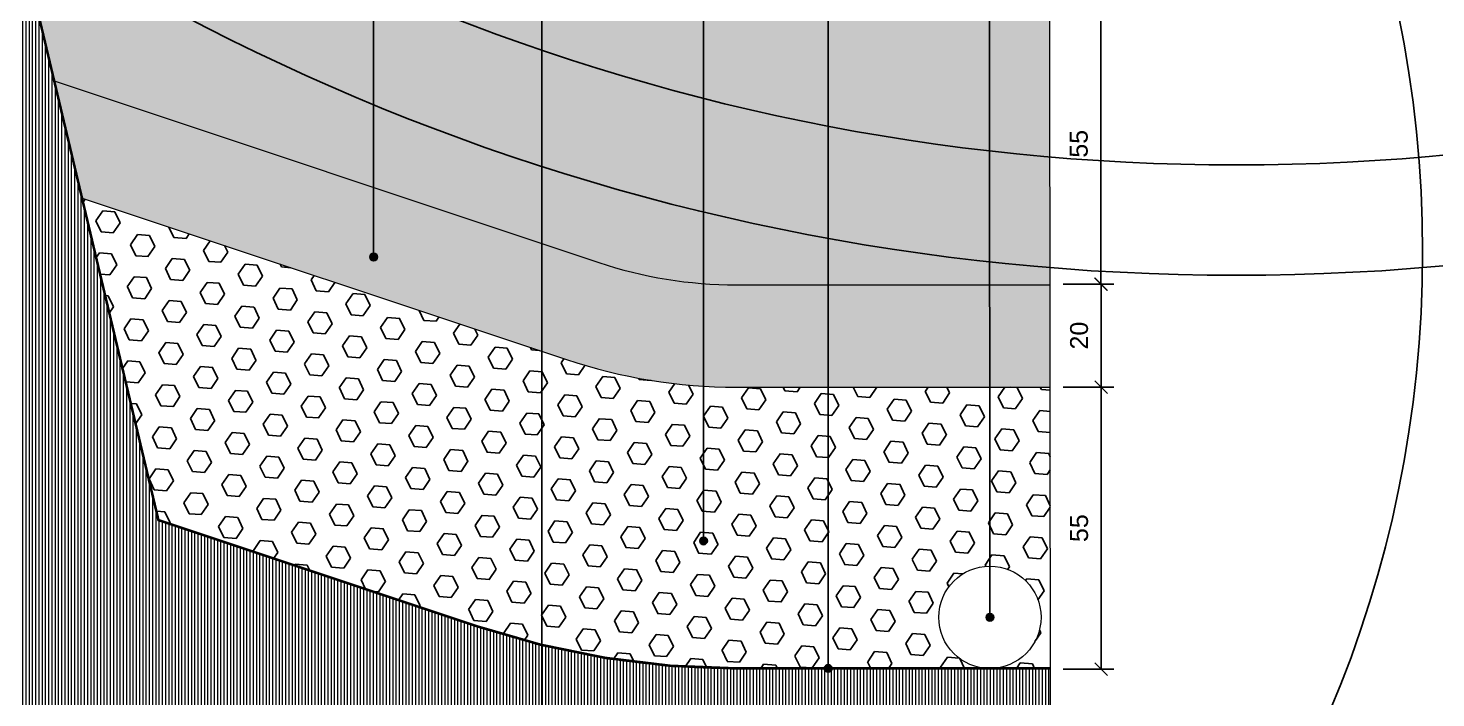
# Model space of a CAD drawing. Header units: metres. Extents: x -325 to 301, y -147 to 149.
# Drawn here: x 14.535 to 17.287, y 75.579 to 76.888 of the extents above; entities that cross this region are included whole.
import ezdxf

# ---------------------------------------------------------------- set-up
doc = ezdxf.new("R2010")
doc.units = ezdxf.units.M
doc.linetypes.add('ACAD_ISO03W100', pattern=[30, 12, -18])
doc.layers.get('Defpoints').update_dxf_attribs({"lineweight": 13})
doc.layers.add('-AUX-QAD', color=5, linetype='Continuous', plot=False)
doc.layers.add('-AUX_MON', color=3, linetype='Continuous', plot=False)
doc.layers.add('0-TX-1_25', color=7, linetype='Continuous', true_color=0x3f4f7f)
for name, color, linetype in [('02-L-Geotextile', 32, 'Continuous'), ('10-DET-encoixinat', 37, 'Continuous'), ('10-DET_TERRENY_sol estructural', 251, 'Continuous')]:
    doc.layers.add(name, color=color, linetype=linetype)
for name, color, linetype, lineweight in [('1-CM', 7, 'Continuous', 0), ('2-formigó', 7, 'Continuous', 0), ('2-L-secció', 1, 'Continuous', 0), ('3-TR Seleccionat', 44, 'Continuous', 0)]:
    doc.layers.add(name, color=color, linetype=linetype, lineweight=lineweight)
doc.styles.get("Standard").update_dxf_attribs({"font": 'arial.ttf'})
doc.dimstyles.new('ISO-25', dxfattribs={"dimtxt": 0.1, "dimasz": 0.1, "dimexe": 0.1, "dimexo": 0.1, "dimgap": 0.1, "dimtad": 1, "dimdec": 0, "dimlfac": 100, "dimzin": 9, "dimtxsty": 'Standard', "dimblk": 'OBLIQUE', "dimcen": 0.1, "dimadec": 0, "dimazin": 0, "dimtfac": 1, "dimtdec": 0, "dimtmove": 0, "dimatfit": 3, "dimldrblk": 'OBLIQUE', "dimfxl": 1, "dimarcsym": 0})

# ---------------------------------------------------------------- blocks, each defined once
blk = doc.blocks.new('_Oblique')
at = {"color": 0, "lineweight": -2}
blk.add_line((-0.499999999995058, -0.4999999998130015), (0.500000000028669, 0.500000000163238), dxfattribs=at)
blk = doc.blocks.new('*D1004')
at = {"layer": '0-TX-1_25', "color": 0, "lineweight": -2, "transparency": 16777216}
for p, q in [((16.57310421500295, 76.93644658168911), (16.65708929382214, 76.93644658168911)), ((16.63208929382214, 76.93644658168911), (16.63208929382214, 76.38792147466113)), ((16.5583868772958, 76.38792147466113), (16.65708929382214, 76.38792147466113))]:
    blk.add_line(p, q, dxfattribs=at)
at = {"layer": 'Defpoints', "color": 0, "transparency": 16777216}
for p in [(16.54810421500295, 76.93644658168911), (16.5333868772958, 76.38792147466113), (16.63208929382214, 76.38792147466113)]:
    blk.add_point(p, dxfattribs=at)
at = {"layer": '0-TX-1_25', "color": 0, "lineweight": -2, "transparency": 16777216, "xscale": 0.025, "yscale": 0.025, "zscale": 0.025}
for p, rotation in [((16.63208929382214, 76.93644658168911), 90), ((16.63208929382214, 76.38792147466113), 270)]:
    blk.add_blockref('_Oblique', p, dxfattribs=dict(at, rotation=rotation))
at = {"layer": '0-TX-1_25', "color": 0, "transparency": 16777216, "insert": (16.58929086271711, 76.6621840281751), "char_height": 0.035, "attachment_point": 5, "rotation": 90}
blk.add_mtext('55', dxfattribs=at)
blk = doc.blocks.new('*D1005')
at = {"layer": '0-TX-1_25', "color": 0, "lineweight": -2, "transparency": 16777216}
for p, q in [((16.57310421499275, 76.38792147467923), (16.65775163425166, 76.38792147467923)), ((16.63275163425166, 76.38792147467923), (16.63275163425166, 76.18644658139556)), ((16.5583868772856, 76.18644658139556), (16.65775163425166, 76.18644658139556))]:
    blk.add_line(p, q, dxfattribs=at)
at = {"layer": 'Defpoints', "color": 0, "transparency": 16777216}
for p in [(16.54810421499275, 76.38792147467923), (16.5333868772856, 76.18644658139556), (16.63275163425166, 76.18644658139556)]:
    blk.add_point(p, dxfattribs=at)
at = {"layer": '0-TX-1_25', "color": 0, "lineweight": -2, "transparency": 16777216, "xscale": 0.025, "yscale": 0.025, "zscale": 0.025}
for p, rotation in [((16.63275163425166, 76.38792147467923), 90), ((16.63275163425166, 76.18644658139556), 270)]:
    blk.add_blockref('_Oblique', p, dxfattribs=dict(at, rotation=rotation))
at = {"layer": '0-TX-1_25', "color": 0, "transparency": 16777216, "insert": (16.58988157968142, 76.28718402803739), "char_height": 0.035, "attachment_point": 5, "rotation": 90}
blk.add_mtext('20', dxfattribs=at)
blk = doc.blocks.new('*D1006')
at = {"layer": '0-TX-1_25', "color": 0, "lineweight": -2, "transparency": 16777216}
for p, q in [((16.57310421498258, 76.18644658139952), (16.65775163424151, 76.18644658139952)), ((16.63275163424151, 76.18644658139952), (16.63275163424151, 75.63497168811584)), ((16.55838687727542, 75.63497168811584), (16.65775163424151, 75.63497168811584))]:
    blk.add_line(p, q, dxfattribs=at)
at = {"layer": 'Defpoints', "color": 0, "transparency": 16777216}
for p in [(16.54810421498258, 76.18644658139952), (16.53338687727543, 75.63497168811584), (16.63275163424151, 75.63497168811584)]:
    blk.add_point(p, dxfattribs=at)
at = {"layer": '0-TX-1_25', "color": 0, "lineweight": -2, "transparency": 16777216, "xscale": 0.025, "yscale": 0.025, "zscale": 0.025}
for p, rotation in [((16.63275163424151, 76.18644658139952), 90), ((16.63275163424151, 75.63497168811584), 270)]:
    blk.add_blockref('_Oblique', p, dxfattribs=dict(at, rotation=rotation))
at = {"layer": '0-TX-1_25', "color": 0, "transparency": 16777216, "insert": (16.58995320313648, 75.91070913475767), "char_height": 0.035, "attachment_point": 5, "rotation": 90}
blk.add_mtext('55', dxfattribs=at)
blk = doc.blocks.new('POINT')
at = {"layer": '0-TX-1_25'}
h = blk.add_hatch(dxfattribs=at)
h.set_pattern_fill('ANGLE', color=256)
h.set_pattern_definition([(0, (-83.74681484067048, -12.72584030761209), (0, 6.985), [5.08, -1.905]), (90, (-83.74681484067048, -12.72584030761209), (-6.985, 4.277078946022131e-16), [5.08, -1.905])])
edge = h.paths.add_edge_path()
edge.add_arc((0, 0), 0.0075, 0, 360)
h = blk.add_hatch(color=256, dxfattribs=at)
h.dxf.hatch_style = 1
edge = h.paths.add_edge_path()
edge.add_arc((0, 0), 0.0075, 0, 360)
blk.add_circle((0, 0), 0.0075, dxfattribs=at)

msp = doc.modelspace()

# ---------------------------------------------------------------- hatches: boundary and pattern name
at = {"layer": '10-DET-encoixinat'}
h = msp.add_hatch(dxfattribs=at)
h.set_pattern_fill('CROSS', color=256, scale=0.04999999999999997, angle=91.66889548920817)
h.set_pattern_definition([(135.910817346098, (4.293784785556085, 72.81619366922993), (-0.01767543594103214, -0.000281005861983161), [0.006249999999999993, -0.01874999999999998]), (225.9108173460979, (4.293714532634652, 72.82061252732407), (0.000281005861983161, -0.01767543594103215), [0.006249999999999993, -0.01874999999999998])])
edge = h.paths.add_edge_path()
edge.add_line((14.44309536088858, 77.46497168870289), (14.44309543600038, 77.38526802670496))
edge.add_line((14.44309543600038, 77.38526802670496), (14.58554139469378, 76.78502354347567))
edge.add_line((14.58554139469378, 76.78502354347567), (15.65041404900415, 76.43006581787249))
edge.add_arc((15.91920776858871, 77.23644657892824), 0.8499999973464439, 251.5650426997877, 270.0000003406949)
edge.add_line((15.91920777364302, 76.3864465815818), (16.53338687634695, 76.3864465815818))
edge.add_line((16.53338687634695, 76.3864465815818), (16.53338687726153, 76.93181699326996))
edge.add_line((16.53338687726153, 76.93181699326996), (15.91920776991773, 76.94637161970849))
edge.add_arc((15.97082161005041, 77.32736714711616), 0.3844757214674237, 250.131195935182, 262.28505132981314, ccw=False)
edge.add_line((15.8401507926234, 76.96577799093079), (14.53306369530637, 77.43497168960627))
edge.add_line((14.53306369530637, 77.43497168960627), (14.44309536088858, 77.46497168870289))
at = {"layer": '10-DET_TERRENY_sol estructural'}
h = msp.add_hatch(dxfattribs=at)
h.set_pattern_fill('AR-SAND', color=256, scale=0.0003999999999999999, angle=-43.73425226980012)
h.set_pattern_definition([(289.3122183400753, (12.82028744137514, 68.42265713204276), (0.01879822796445405, -0.005502431136980967), [0, -0.01544319999999999, 0, -0.01727199999999997, 0, -0.01650999999999997]), (259.3122183400753, (12.82028744137514, 68.42265713204276), (0.02162803163196305, -0.02603235100308087), [0, -0.0083312, 0, -0.0139192, 0, -0.005333999999999999]), (219.3122183400753, (12.82418809692044, 68.43452957494762), (-0.00982115641062363, -0.03007687615438255), [0, -0.005079999999999999, 0, -0.018288, 0, -0.023876]), (209.3122183400753, (12.82418809692044, 68.43452957494762), (-0.00106156736975184, -0.03179966316751606), [0, -0.002539999999999997, 0, -0.01198879999999999, 0, -0.01371599999999999])])
edge = h.paths.add_edge_path()
edge.add_line((14.58554139469378, 76.78502354347567), (14.63989812874912, 76.55608610227341))
edge.add_line((14.63989812874912, 76.55608610227341), (15.58716846968104, 76.24032916719543))
edge.add_arc((15.91920777003143, 77.23644658000242), 1.049999998606893, 251.5650427520687, 269.9999999999938)
edge.add_line((15.91920777003131, 76.18644658139553), (16.53275128833381, 76.18644658139553))
edge.add_line((16.53275128833381, 76.18644658139553), (16.53257466408414, 76.3864465815818))
edge.add_line((16.53257466408414, 76.3864465815818), (15.91920776879861, 76.38644658158178))
edge.add_arc((15.91920776879866, 77.23644658071105), 0.8499999991292668, 251.5650427418264, 269.99999999999665, ccw=False)
edge.add_line((15.65041404924197, 76.43006581776675), (14.58554139469378, 76.78502354347567))
h = msp.add_hatch(dxfattribs=at)
h.set_pattern_fill('HEX', color=256, scale=0.007499999999999998, angle=0.01077754753281205, style=0)
h.set_pattern_definition([(295.5572481574083, (12.82028744137514, 68.42265713204276), (0.03720888251675165, 0.0177933844855725), [0.02381249999999999, -0.04762499999999998]), (55.55724815740822, (12.82028744137514, 68.42265713204276), (-0.03401396424218552, 0.02332714526315135), [0.02381249999999999, -0.04762499999999999]), (355.5572481574082, (12.83056045696739, 68.40117457358744), (0.003194918274566147, 0.04112052974872385), [0.02381249999999999, -0.04762499999999998])])
edge = h.paths.add_edge_path()
edge.add_arc((16.41529589449655, 75.73643837998267), 0.09999999986030161, 0, 180, ccw=False)
edge.add_arc((16.41529936737948, 75.73643490686692), 0.0999965270376929, -89.99800996041807, 0.0019900178576790495, ccw=False)
edge.add_arc((16.4152958949783, 75.73643837999039), 0.1000000003420524, 180.0000000044212, 270.003979509779, ccw=False)
edge = h.paths.add_edge_path()
edge.add_line((14.63989812874912, 76.55608610227341), (14.78937914754456, 75.92650813836374))
edge.add_line((14.78937914754456, 75.92650813836374), (15.41324312016733, 75.71855337917289))
edge.add_arc((15.91920776852051, 77.23644657733321), 1.599999995751417, 251.5650427191367, 270.0000000166838)
edge.add_line((15.91920776898641, 75.6364465815818), (16.53338687494997, 75.63644658181462))
edge.add_line((16.53338687494997, 75.63644658181462), (16.53338687634695, 76.18644658186119))
edge.add_line((16.53338687634695, 76.18644658186119), (15.91920776727295, 76.18644658237459))
edge.add_arc((15.91920776726363, 77.23644658202512), 1.049999999650538, 251.5650427628944, 270.0000000005086, ccw=False)
edge.add_line((15.58716846677143, 76.2403291681653), (14.63989812874912, 76.55608610227341))
at = {"layer": '3-TR Seleccionat'}
h = msp.add_hatch(dxfattribs=at)
h.set_pattern_fill('ANSI31', color=256, scale=0.002, angle=225, style=0)
h.set_pattern_definition([(270, (-3.236709131853246, 15.11476513127442), (0.00635, -4.336808689942018e-19), [])])
edge = h.paths.add_edge_path()
edge.add_line((13.55264558923099, 77.18587094909319), (13.55264558923099, 75.16673965454368))
edge.add_line((13.55264558923099, 75.16673965454368), (14.5330953602739, 75.16673965396937))
edge.add_line((14.5330953602739, 75.16673965396937), (16.53338687681261, 75.16673965536636))
edge.add_line((16.53338687681261, 75.16673965536636), (16.53338687727828, 75.63644658111613))
edge.add_line((16.53338687727828, 75.63644658111613), (15.91920777745646, 75.63644658097395))
edge.add_arc((15.91920776984712, 77.23644658039093), 1.59999999941698, 251.565042709389, 270.0000002724895, ccw=False)
edge.add_line((15.41324312007654, 75.71855337883923), (14.78937914754456, 75.92650813836374))
edge.add_line((14.78937914754456, 75.92650813836374), (14.49036798971739, 77.18587094875984))
edge.add_line((14.49036798971739, 77.18587094875984), (13.55264558923099, 77.18587094909319))

# ---------------------------------------------------------------- linework, layer by layer
at = {"layer": '-AUX-QAD'}
for radius in [4.423163336561861, 4.207516772289723]:
    msp.add_circle((16.89760635375546, 80.82832178061602), radius, dxfattribs=at)
at = {"layer": '-AUX_MON'}
for radius in [2.605396921805838, 2.303722373471873]:
    msp.add_circle((14.95766439187632, 76.45016396264691), radius, dxfattribs=at)
at = {"layer": '0-TX-1_25'}
for p, q in [((15.85544813168779, 75.88580351560064), (15.85544813168779, 77.98870204491712)), ((16.41529589519504, 75.73643837905135), (16.4145056062296, 77.98870204491371))]:
    msp.add_line(p, q, dxfattribs=at)
for points in [[(15.21020465479955, 76.44086969733861), (15.21020465479955, 77.98870204491712)], [(15.53885165999051, 75.51428028639475), (15.53885165999051, 77.98870204491712)], [(16.09904311786689, 75.63644658111613), (16.09904311786689, 77.98658681605394)]]:
    msp.add_lwpolyline(points, dxfattribs=at)
at = {"layer": '02-L-Geotextile', "linetype": 'ACAD_ISO03W100', "ltscale": 0.002, "const_width": 0.005}
msp.add_lwpolyline([(14.49036798971739, 77.18587094875984), (14.78937914754456, 75.92650813836374), (15.41324311961088, 75.71855337907206, 0.08061161001945598), (15.91920777736831, 75.63644658111613), (16.53338687727828, 75.63644658111613)], format="xyb", dxfattribs=at)
at = {"layer": '1-CM'}
msp.add_lwpolyline([(14.4430954362798, 77.38497153144169), (14.78937914754456, 75.92650813836374)], dxfattribs=at)
for points in [[(14.58554139469378, 76.78502354347567), (15.65041404916573, 76.43006581779215, 0.08061161003544633), (15.91920777317736, 76.3864465815818), (16.53338687727828, 76.3864465815818)], [(14.63989812874912, 76.55608610227341), (15.58716846816841, 76.24032916769963, 0.08061161002968152), (15.91920777410868, 76.18644658139553), (16.53338687681261, 76.18644658139553)], [(14.78937914754456, 75.92650813836374), (15.41324311961088, 75.71855337907206, 0.08061161001945959), (15.91920777736831, 75.63644658111613), (16.53338687727828, 75.63644658111613)]]:
    msp.add_lwpolyline(points, format="xyb", dxfattribs=at)
at = {"layer": '2-formigó'}
msp.add_circle((16.41529589519504, 75.73643837905135), 0.09999999999999996, dxfattribs=at)
at = {"layer": '2-L-secció'}
msp.add_line((16.5320930088078, 76.93184765496422), (16.53338687681261, 75.1667396549007), dxfattribs=at)

# ---------------------------------------------------------------- block references
at = {"layer": '0-TX-1_25'}
for p in [(15.21020465479955, 76.44086969733861), (15.85544813168779, 75.88580351560064), (16.41529589519504, 75.73643837905135), (16.09904311786689, 75.63644658111613)]:
    msp.add_blockref('POINT', p, dxfattribs=at)

# ---------------------------------------------------------------- dimensions: what is measured, and where the dimension line sits
for base, p1, p2, picture, middle in [((16.63208929382214, 76.38792147466113), (16.54810421500294, 76.93644658168908), (16.53338687729579, 76.3879214746611), '*D1004', (16.58929086271711, 76.6621840281751)), ((16.63275163425166, 76.18644658139556), (16.54810421499275, 76.3879214746792), (16.53338687728559, 76.18644658139553), '*D1005', (16.58988157968142, 76.28718402803739)), ((16.63275163424151, 75.63497168811584), (16.54810421498257, 76.1864465813995), (16.53338687727542, 75.63497168811581), '*D1006', (16.58995320313648, 75.91070913475767))]:
    dim = msp.add_linear_dim(base=base, p1=p1, p2=p2, angle=90, dimstyle='ISO-25', override={"dimtxt": 0.035, "dimasz": 0.025, "dimexe": 0.025, "dimexo": 0.025, "dimgap": 0.025, "dimblk1": 'Oblique', "dimblk2": 'Oblique', "dimsah": 1, "dimfxl": 0.1, "dimfxlon": 1, "dimarcsym": 1}, dxfattribs=at)
    dim.commit()
    dim.dimension.update_dxf_attribs({"geometry": picture, "text_midpoint": middle})

doc.saveas('drawing.dxf')
